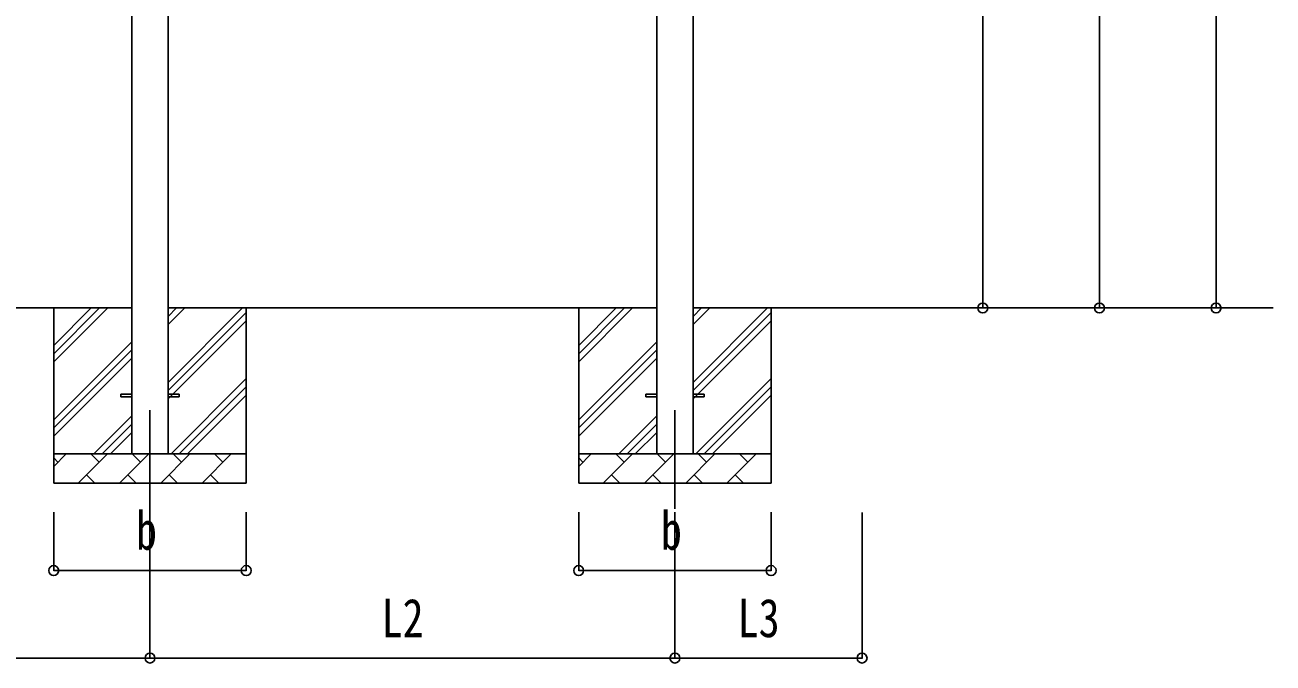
# Model space of a CAD drawing. Units: millimetres, scale not verified. Extents: x -16820 to 16820, y -11880 to 11880.
# Drawn here: x -1260 to 3020, y -3833 to -1646 of the extents above; entities that cross this region are included whole.
import ezdxf
from ezdxf.enums import TextEntityAlignment as Align

# ---------------------------------------------------------------- set-up
doc = ezdxf.new("R2010")
doc.units = ezdxf.units.MM
doc.header["$LTSCALE"] = 50
for name, color, linetype in [('0-4_YKK_12', 2, 'Continuous'), ('0-5_YKK_13', 4, 'Continuous'), ('0-6_YKK_A1', 4, 'Continuous'), ('0-7_YKK_D', 6, 'Continuous')]:
    doc.layers.add(name, color=color, linetype=linetype)
doc.styles.add('ＭＳ ゴシック', font='')
doc.styles.get('ＭＳ ゴシック').set_extended_font_data('MS Gothic')

msp = doc.modelspace()

# ---------------------------------------------------------------- linework, layer by layer
at = {"layer": '0-4_YKK_12'}
for p, q in [((-831.19, -2966.13), (-831.19, -3315.13)), ((968.81, -2966.13), (968.81, -3304.13))]:
    msp.add_line(p, q, dxfattribs=at)
at = {"layer": '0-5_YKK_13'}
for p, q in [((-931.19, -2911.63), (-893.69, -2911.63)), ((-931.19, -2920.63), (-931.19, -2911.63)), ((-931.19, -2920.63), (-893.69, -2920.63)), ((-768.69, -2911.63), (-731.19, -2911.63)), ((-768.69, -2920.63), (-731.19, -2920.63)), ((-731.19, -2920.63), (-731.19, -2911.63)), ((868.81, -2911.63), (906.31, -2911.63)), ((868.81, -2920.63), (868.81, -2911.63)), ((868.81, -2920.63), (906.31, -2920.63)), ((1031.31, -2911.63), (1068.81, -2911.63)), ((1031.31, -2920.63), (1068.81, -2920.63)), ((1068.81, -2920.63), (1068.81, -2911.63))]:
    msp.add_line(p, q, dxfattribs=at)
at = {"layer": '0-6_YKK_A1'}
for p, q in [((906.31, -241.48), (906.31, -3116.13)), ((1031.31, -3116.13), (1031.31, -241.48)), ((-893.69, -267.2), (-893.69, -3116.13)), ((-768.69, -3116.13), (-768.69, -267.2)), ((-893.69, -2616.13), (-2568.69, -2616.13)), ((-1161.19, -2616.13), (-1161.19, -3216.13)), ((-1161.19, -2801.18), (-976.14, -2616.13)), ((-1161.19, -2772.89), (-1004.42, -2616.13)), ((-1161.19, -2744.61), (-1032.71, -2616.13)), ((906.31, -2616.13), (-768.69, -2616.13)), ((-768.69, -2871.23), (-513.59, -2616.13)), ((-768.69, -2673.24), (-711.58, -2616.13)), ((-768.69, -2644.95), (-739.86, -2616.13)), ((-768.69, -2899.51), (-501.19, -2632.01)), ((-501.19, -2616.13), (-501.19, -3216.13)), ((638.81, -2616.13), (638.81, -3216.13)), ((638.81, -2801.18), (823.86, -2616.13)), ((638.81, -2772.89), (795.58, -2616.13)), ((638.81, -2744.61), (767.29, -2616.13)), ((3019.69, -2616.13), (1031.31, -2616.13)), ((1031.31, -2871.23), (1286.41, -2616.13)), ((1031.31, -2673.24), (1088.42, -2616.13)), ((1031.31, -2644.95), (1060.14, -2616.13)), ((1031.31, -2899.51), (1298.81, -2632.01)), ((1298.81, -2616.13), (1298.81, -3216.13)), ((-768.69, -2927.79), (-501.19, -2660.29)), ((1031.31, -2927.79), (1298.81, -2660.29)), ((-1161.19, -2999.17), (-893.69, -2731.67)), ((638.81, -2999.17), (906.31, -2731.67)), ((-1161.19, -3027.45), (-893.69, -2759.95)), ((638.81, -3027.45), (906.31, -2759.95)), ((-1161.19, -3055.74), (-893.69, -2788.24)), ((638.81, -3055.74), (906.31, -2788.24)), ((-759.03, -3116.13), (-501.19, -2858.28)), ((1040.97, -3116.13), (1298.81, -2858.28)), ((-730.75, -3116.13), (-501.19, -2886.57)), ((1069.25, -3116.13), (1298.81, -2886.57)), ((-702.46, -3116.13), (-501.19, -2914.85)), ((1097.54, -3116.13), (1298.81, -2914.85)), ((-1023.59, -3116.13), (-893.69, -2986.23)), ((776.41, -3116.13), (906.31, -2986.23)), ((-995.31, -3116.13), (-893.69, -3014.51)), ((804.69, -3116.13), (906.31, -3014.51)), ((-967.02, -3116.13), (-893.69, -3042.79)), ((832.98, -3116.13), (906.31, -3042.79)), ((-1161.19, -3116.13), (-501.19, -3116.13)), ((-1161.19, -3159.02), (-1118.3, -3116.13)), ((-1076.87, -3216.13), (-976.87, -3116.13)), ((-1005.43, -3144.68), (-1033.98, -3116.13)), ((-935.45, -3216.13), (-835.45, -3116.13)), ((-864.01, -3144.68), (-892.56, -3116.13)), ((-794.03, -3216.13), (-694.03, -3116.13)), ((-722.58, -3144.68), (-751.14, -3116.13)), ((-652.61, -3216.13), (-552.61, -3116.13)), ((-581.16, -3144.68), (-609.72, -3116.13)), ((-504.47, -3116.13), (-501.19, -3112.84)), ((638.81, -3116.13), (1298.81, -3116.13)), ((638.81, -3159.02), (681.7, -3116.13)), ((723.13, -3216.13), (823.13, -3116.13)), ((794.57, -3144.68), (766.02, -3116.13)), ((864.55, -3216.13), (964.55, -3116.13)), ((935.99, -3144.68), (907.44, -3116.13)), ((1005.97, -3216.13), (1105.97, -3116.13)), ((1077.42, -3144.68), (1048.86, -3116.13)), ((1147.39, -3216.13), (1247.39, -3116.13)), ((1218.84, -3144.68), (1190.28, -3116.13)), ((1295.53, -3116.13), (1298.81, -3112.84)), ((-1146.85, -3144.68), (-1161.19, -3130.34)), ((653.15, -3144.68), (638.81, -3130.34)), ((-1048.32, -3187.57), (-1019.77, -3216.13)), ((-906.9, -3187.57), (-878.35, -3216.13)), ((-765.48, -3187.57), (-736.92, -3216.13)), ((-624.06, -3187.57), (-595.5, -3216.13)), ((751.68, -3187.57), (780.23, -3216.13)), ((893.1, -3187.57), (921.65, -3216.13)), ((1034.52, -3187.57), (1063.08, -3216.13)), ((1175.94, -3187.57), (1204.5, -3216.13)), ((-501.19, -3216.13), (-1161.19, -3216.13)), ((1298.81, -3216.13), (638.81, -3216.13))]:
    msp.add_line(p, q, dxfattribs=at)
at = {"layer": '0-7_YKK_D'}
for p, q in [((2824.42, -2616.13), (2824.42, 36.77)), ((2424.42, -2616.13), (2424.42, -68.98)), ((2024.42, -2616.13), (2024.42, -238.98)), ((1724.42, -2616.13), (2025.42, -2616.13)), ((1725.42, -2616.13), (2425.42, -2616.13)), ((1726.42, -2616.13), (2825.42, -2616.13)), ((-1161.19, -3316.13), (-1161.19, -3517.13)), ((-831.19, -3316.13), (-831.19, -3817.13)), ((-831.19, -3316.13), (-831.19, -3817.13)), ((-501.19, -3316.13), (-501.19, -3517.13)), ((638.81, -3316.13), (638.81, -3517.13)), ((968.81, -3316.13), (968.81, -3817.13)), ((968.81, -3316.13), (968.81, -3817.13)), ((1298.81, -3316.13), (1298.81, -3517.13)), ((1610.45, -3317.13), (1610.45, -3817.13)), ((-1161.19, -3516.13), (-501.19, -3516.13)), ((638.81, -3516.13), (1298.81, -3516.13)), ((-2631.19, -3816.13), (-831.19, -3816.13)), ((-831.19, -3816.13), (968.81, -3816.13)), ((968.81, -3816.13), (1610.45, -3816.13))]:
    msp.add_line(p, q, dxfattribs=at)
for centre in [(2024.42, -2616.13), (2424.42, -2616.13), (2824.42, -2616.13), (-1161.19, -3516.13), (-501.19, -3516.13), (638.81, -3516.13), (1298.81, -3516.13), (-831.19, -3816.13), (-831.19, -3816.13), (968.81, -3816.13), (968.81, -3816.13), (1610.45, -3816.13)]:
    msp.add_circle(centre, 17, dxfattribs=at)

# ---------------------------------------------------------------- texts
at = {"layer": '0-7_YKK_D', "style": 'ＭＳ ゴシック', "width": 0.8}
for s, p in [('b', (-879.19, -3484.13)), ('b', (920.81, -3484.13)), ('L2', (-36.79, -3784.13)), ('L3', (1184.03, -3784.13))]:
    msp.add_text(s, height=132, dxfattribs=at).set_placement(p, align=Align.BOTTOM_LEFT)

doc.saveas('drawing.dxf')
